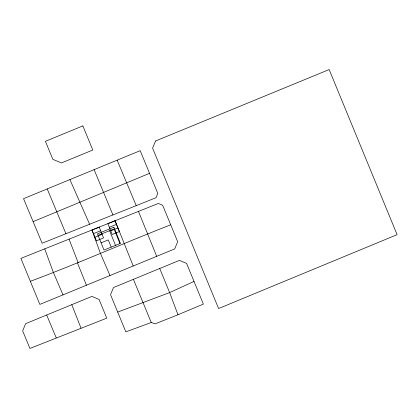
<?xml version="1.0" encoding="UTF-8"?>
<svg xmlns="http://www.w3.org/2000/svg" width="418" height="418" viewBox="0 0 418 418"><rect width="100%" height="100%" fill="white"/><g stroke="black" fill="none" stroke-linecap="round" stroke-linejoin="round"><path stroke-width="0.63" d="M194.009 281.418L169.645 292.605L117.688 312.068L110.535 294.669L113.513 287.516L179.421 260.388L186.59 263.387L203.352 304.105L177.964 314.764L155.167 323.845L151.253 322.508L125.834 331.866L117.688 312.068M30.321 281.324C77.596 263.669 123.712 243.161 170.716 224.806L177.681 241.75L174.703 248.919L39.846 304.398L20.9 258.387L158.38 203.451L162.659 205.269L170.716 224.806M33.127 221.639L149.534 173.329L140.208 150.673L23.539 198.67L42.129 243.224L156.003 197.724L157.805 193.456L149.534 173.329M46.675 315.015L91.882 296.409L99.05 299.403L106.762 318.15L29.934 348.44L22.656 330.842L25.634 323.673L46.675 315.015L56.252 337.875M93.465 233.646L100.66 230.746M109.297 227.267L116.491 224.367M94.912 237.246L102.112 234.346M110.744 230.867L117.944 227.967M101.099 242.827L108.299 239.927L111.198 247.127M98.073 235.318L114.077 228.928L119.956 243.6M69.905 179.599L89.614 224.247M109.991 275.551L100.341 253.172L91.976 229.989M63.003 294.873L53.363 272.416L44.721 248.877M117.16 160.157L136.216 205.625M47.218 188.926L65.934 233.714M94.102 169.635L112.923 214.936M151.253 322.508L133.41 279.323M159.728 268.492L169.645 292.605L177.964 314.764M138.468 211.414L156.703 256.323M109.605 230.715L115.514 245.387M77.529 263.074L86.437 285.233M115.081 220.756L133.206 265.994M71.786 304.68L81.035 328.187M69.054 239.143L78.208 262.812M155.569 140.991L152.591 148.144L218.588 308.541L397.1 234.66L329.159 69.56L155.569 140.991M82.863 125.907L45.421 141.3L52.851 159.347L61.451 162.931L92.796 150.036L82.863 125.907M99.212 227.146L92.012 230.046L96.365 240.841L103.559 237.941L99.212 227.146M115.044 220.767L107.849 223.667L112.196 234.461L119.391 231.567L115.044 220.767M113.905 227.204L97.472 233.824L103.998 250.027L120.431 243.407L113.905 227.204"/></g></svg>
